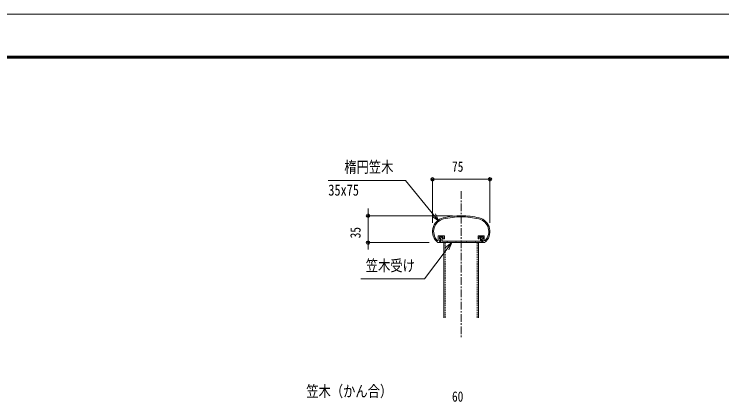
# Model space of a CAD drawing. Units: millimetres, scale not verified. Extents: x -3554 to 3554, y -1188 to 1188.
# Drawn here: x 1240 to 2163, y 683 to 1188 of the extents above; entities that cross this region are included whole.
import ezdxf
from ezdxf.enums import TextEntityAlignment as Align

# ---------------------------------------------------------------- set-up
doc = ezdxf.new("R2010")
doc.units = ezdxf.units.MM
doc.header["$LTSCALE"] = 8
doc.linetypes.add('USER1', pattern=[2, 1.25, -0.25, 0.25, -0.25])
doc.linetypes.add('USER3', pattern=[0.375, 0.25, -0.125])
for name, color, linetype, lineweight in [('0-0_0', 7, 'Continuous', 18), ('0-1_DEFPOINTS', 5, 'Continuous', 18), ('0-4_WAKU', 7, 'Continuous', 18), ('0-7_3中心線', 2, 'USER1', 18), ('0-8_41_U_FF71_U_FF99_U_FF90', 6, 'Continuous', 18), ('0-9_1手摺寸法', 3, 'Continuous', 18), ('0-D_4アルミ', 6, 'Continuous', 18)]:
    doc.layers.add(name, color=color, linetype=linetype, lineweight=lineweight)
doc.styles.add('ＭＳ ゴシック', font='')
doc.styles.get('ＭＳ ゴシック').set_extended_font_data('MS Gothic')

msp = doc.modelspace()

# ---------------------------------------------------------------- linework, layer by layer
at = {"layer": '0-0_0'}
for p, q in [((1787.837, 972.904), (1790.137, 972.904)), ((1858.12, 972.904), (1855.82, 972.904)), ((1701.625, 927.801), (1701.625, 930.101)), ((1701.625, 888.201), (1701.625, 885.901)), ((1800.42, 890.501), (1800.42, 792.64)), ((1845.42, 890.501), (1845.42, 792.64))]:
    msp.add_line(p, q, dxfattribs=at)
for points in [[(1793.76, 918.352), (1787.435, 926.098), (1750.383, 971.475), (1649.768, 971.475)], [(1789.511, 927.793), (1793.76, 918.352), (1785.36, 924.403)], [(1810.538, 890.501), (1804.556, 882.488), (1775.16, 843.11), (1691.963, 843.11)], [(1802.408, 884.091), (1810.538, 890.501), (1806.703, 880.885)]]:
    msp.add_lwpolyline(points, dxfattribs=at)
for centre, radius in [((1785.537, 972.904), 2.3), ((1785.537, 972.904), 1.15), ((1860.42, 972.904), 2.3), ((1860.42, 972.904), 1.15), ((1701.625, 925.501), 2.3), ((1701.625, 925.501), 1.15), ((1701.625, 890.501), 2.3), ((1701.625, 890.501), 1.15)]:
    msp.add_circle(centre, radius, dxfattribs=at)
at = {"layer": '0-1_DEFPOINTS'}
msp.add_line((3554.142, 1188), (190.142, 1188), dxfattribs=at)
at = {"layer": '0-4_WAKU'}
for p, q in [((3471.342, 1133.2), (268.942, 1133.2)), ((3470.742, 1132.6), (269.542, 1132.6)), ((3470.142, 1132), (270.142, 1132)), ((3469.542, 1131.4), (270.742, 1131.4)), ((3468.942, 1130.8), (271.342, 1130.8))]:
    msp.add_line(p, q, dxfattribs=at)
at = {"layer": '0-7_3中心線'}
msp.add_line((1822.92, 957.35), (1822.92, 765.706), dxfattribs=at)
at = {"layer": '0-8_41_U_FF71_U_FF99_U_FF90', "linetype": 'USER3'}
for p, q in [((1801.92, 890.501), (1801.92, 792.64)), ((1843.92, 890.501), (1843.92, 792.64))]:
    msp.add_line(p, q, dxfattribs=at)
at = {"layer": '0-9_1手摺寸法'}
for p, q in [((1785.537, 916.405), (1785.537, 972.904)), ((1855.82, 972.904), (1790.137, 972.904)), ((1860.42, 916.405), (1860.42, 972.904)), ((1701.625, 930.101), (1701.625, 934.701)), ((1811.434, 925.501), (1701.625, 925.501)), ((1701.625, 925.501), (1701.625, 890.501)), ((1781.043, 890.501), (1701.625, 890.501)), ((1701.625, 885.901), (1701.625, 881.301))]:
    msp.add_line(p, q, dxfattribs=at)
at = {"layer": '0-D_4アルミ'}
for p, q in [((1793.037, 893.757), (1793.037, 899.301)), ((1793.237, 899.501), (1800.837, 899.501)), ((1794.537, 898.001), (1799.537, 898.001)), ((1794.537, 894.801), (1794.537, 898.001)), ((1794.537, 894.801), (1794.537, 898.001)), ((1794.537, 894.801), (1796.163, 894.801)), ((1796.33, 894.49), (1795.537, 893.301)), ((1796.366, 897.288), (1795.625, 895.064)), ((1796.537, 892.001), (1796.537, 894.801)), ((1797.078, 897.801), (1797.287, 897.801)), ((1798.037, 892.301), (1798.037, 897.051)), ((1799.537, 895.701), (1799.537, 898.001)), ((1799.737, 895.501), (1800.837, 895.501)), ((1801.037, 895.701), (1801.037, 899.301)), ((1844.92, 895.701), (1844.92, 899.301)), ((1852.72, 899.501), (1845.12, 899.501)), ((1846.22, 895.501), (1845.12, 895.501)), ((1851.42, 898.001), (1846.42, 898.001)), ((1846.42, 895.701), (1846.42, 898.001)), ((1848.037, 892.301), (1848.037, 897.051)), ((1848.997, 897.801), (1848.787, 897.801)), ((1850.26, 894.801), (1849.537, 894.801)), ((1849.537, 894.801), (1849.537, 894.792)), ((1849.537, 892.001), (1849.537, 894.801)), ((1849.628, 894.49), (1850.42, 893.301)), ((1849.708, 897.288), (1850.449, 895.064)), ((1851.42, 894.801), (1849.794, 894.801)), ((1851.42, 894.801), (1851.42, 898.001)), ((1851.42, 894.801), (1851.42, 898.001)), ((1852.92, 893.757), (1852.92, 899.301)), ((1792.537, 890.501), (1792.537, 890.506)), ((1792.537, 890.501), (1795.537, 890.501)), ((1794.537, 893.301), (1795.537, 893.301)), ((1794.537, 892.001), (1794.537, 893.301)), ((1794.537, 892.001), (1795.537, 892.001)), ((1795.537, 890.501), (1795.537, 892.001)), ((1795.537, 890.501), (1795.537, 891.501)), ((1850.537, 890.501), (1795.537, 890.501)), ((1796.537, 892.001), (1796.037, 892.001)), ((1804.437, 892.301), (1798.037, 892.301)), ((1804.906, 892.094), (1805.037, 892.301)), ((1815.737, 892.301), (1805.037, 892.301)), ((1815.737, 892.301), (1805.037, 892.301)), ((1815.868, 892.094), (1815.737, 892.301)), ((1816.206, 892.094), (1816.337, 892.301)), ((1823.037, 892.301), (1816.337, 892.301)), ((1823.037, 892.301), (1816.337, 892.301)), ((1823.037, 892.301), (1829.737, 892.301)), ((1823.037, 892.301), (1829.737, 892.301)), ((1829.868, 892.094), (1829.737, 892.301)), ((1830.206, 892.094), (1830.337, 892.301)), ((1830.337, 892.301), (1841.037, 892.301)), ((1830.337, 892.301), (1841.037, 892.301)), ((1841.168, 892.094), (1841.037, 892.301)), ((1841.506, 892.094), (1841.637, 892.301)), ((1841.637, 892.301), (1848.037, 892.301)), ((1841.637, 892.301), (1848.037, 892.301)), ((1849.537, 892.001), (1850.037, 892.001)), ((1851.42, 893.301), (1850.42, 893.301)), ((1851.42, 892.001), (1850.42, 892.001)), ((1850.42, 890.501), (1850.42, 892.001)), ((1853.42, 890.501), (1850.42, 890.501)), ((1850.537, 890.501), (1850.537, 891.501)), ((1851.42, 892.001), (1851.42, 893.301)), ((1853.42, 890.501), (1853.42, 890.506))]:
    msp.add_line(p, q, dxfattribs=at)
for points in [[(1795.815, 894.801), (1796.537, 894.801), (1796.537, 894.792)], [(1804.568, 892.094), (1804.437, 892.301), (1798.037, 892.301)]]:
    msp.add_lwpolyline(points, dxfattribs=at)
for centre, radius, start, end in [((1803.847, 904.905), 18.31, 103.58646, 231.87592), ((1823.037, 825.501), 100, 90, 103.58646), ((1823.037, 825.501), 98.5, 90, 103.58646), ((1822.92, 825.501), 100, 76.41354, 90), ((1822.92, 825.501), 98.5, 76.41354, 90), ((1842.11, 904.905), 18.31, 308.12408, 76.41354), ((1803.847, 904.905), 16.81, 103.58646, 223.96197), ((1842.11, 904.905), 16.81, 316.03803, 76.41354), ((1793.237, 899.301), 0.2, 90, 180), ((1795.815, 895.001), 0.2, 161.56505, 270), ((1796.163, 894.601), 0.2, 326.30993, 90), ((1797.078, 897.051), 0.75, 90, 161.56505), ((1797.287, 897.051), 0.75, 0, 90), ((1799.737, 895.701), 0.2, 180, 270), ((1800.837, 899.301), 0.2, 0, 90), ((1800.837, 895.701), 0.2, 270, 0), ((1845.12, 899.301), 0.2, 90, 180), ((1845.12, 895.701), 0.2, 180, 270), ((1846.22, 895.701), 0.2, 270, 0), ((1848.787, 897.051), 0.75, 90, 180), ((1848.997, 897.051), 0.75, 18.43495, 90), ((1849.794, 894.601), 0.2, 90, 213.69007), ((1850.26, 895.001), 0.2, 270, 18.43495), ((1852.72, 899.301), 0.2, 0, 90), ((1792.287, 893.757), 0.75, 223.96197, 0), ((1796.037, 891.501), 0.5, 90, 180), ((1804.737, 892.201), 0.2, 212.33353, 327.66647), ((1816.037, 892.201), 0.2, 212.33353, 327.66647), ((1830.037, 892.201), 0.2, 212.33353, 327.66647), ((1841.337, 892.201), 0.2, 212.33353, 327.66647), ((1850.037, 891.501), 0.5, 0, 90), ((1853.67, 893.757), 0.75, 180, 316.03803)]:
    msp.add_arc(centre, radius, start, end, dxfattribs=at)

# ---------------------------------------------------------------- texts
at = {"layer": '0-0_0', "style": 'ＭＳ ゴシック', "width": 0.8}
for s, p in [('楕円笠木', (1670.586, 977.178)), ('35x75', (1649.832, 947.245)), ('笠木受け', (1698.641, 848.813)), ('笠木（かん合）', (1621.1, 685.182))]:
    msp.add_text(s, height=14.66, dxfattribs=at).set_placement(p, align=Align.BOTTOM_LEFT)
at = {"layer": '0-9_1手摺寸法', "color": 7, "style": 'ＭＳ ゴシック', "width": 0.8}
for s, p in [('75', (1811.063, 978.654)), ('60', (1811.004, 679.259))]:
    msp.add_text(s, height=13.49, dxfattribs=at).set_placement(p, align=Align.BOTTOM_LEFT)
msp.add_text('35', height=13.49, rotation=90, dxfattribs=at).set_placement((1695.875, 896.085), align=Align.BOTTOM_LEFT)

doc.saveas('drawing.dxf')
